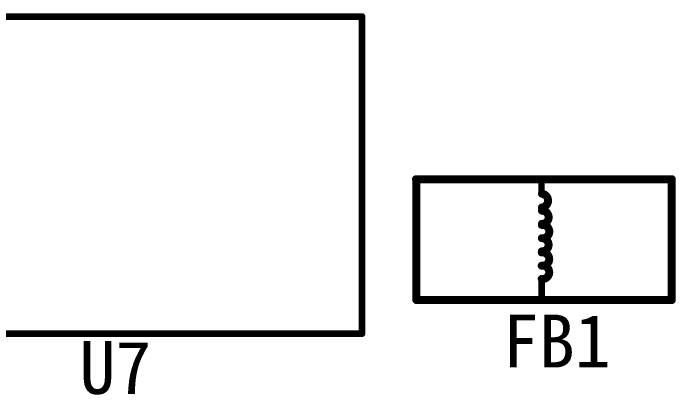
# Model space of a CAD drawing. Extents: x 761 to 1259, y 401 to 597.
# Drawn here: x 874.96 to 887.48, y 464.54 to 471.76 of the extents above; entities that cross this region are included whole.
import ezdxf

# ---------------------------------------------------------------- set-up
doc = ezdxf.new("R2010")
doc.units = 0
doc.header["$MEASUREMENT"] = 0
doc.layers.get('0').update_dxf_attribs({"linetype": 'CONTINUOUS'})
doc.layers.add('BOTTOMOVERLAY', color=7, linetype='CONTINUOUS')
doc.styles.get("Standard").update_dxf_attribs({"font": ''})
doc.styles.get('Standard').set_extended_font_data('SimSun')

# ---------------------------------------------------------------- blocks, each defined once
blk = doc.blocks.new('DCDC_5V_1W_B_42')
at = {"layer": 'BOTTOMOVERLAY', "const_width": 0.127}
for points in [[(-5.93, -4.75), (-5.93, 1.25)], [(-5.93, 1.25), (5.75, 1.25)], [(5.75, -4.75), (5.75, 1.25)], [(-5.93, -4.75), (5.75, -4.75)]]:
    blk.add_lwpolyline(points, dxfattribs=at)
at = {"layer": 'BOTTOMOVERLAY', "const_width": 0.0635}
for points in [[(-5.962, 1.25, 1), (-5.898, 1.25, 1)], [(-5.962, 1.25, 1), (-5.898, 1.25, 1)], [(5.718, 1.25, 1), (5.782, 1.25, 1)], [(5.718, 1.25, 1), (5.782, 1.25, 1)], [(-5.962, -4.75, 1), (-5.898, -4.75, 1)], [(-5.962, -4.75, 1), (-5.898, -4.75, 1)], [(5.718, -4.75, 1), (5.782, -4.75, 1)], [(5.718, -4.75, 1), (5.782, -4.75, 1)]]:
    blk.add_lwpolyline(points, format="xyb", close=True, dxfattribs=at)
blk = doc.blocks.new('0805L_B_213')
at = {"layer": 'BOTTOMOVERLAY'}
for points, const_width in [([(2.413, 1.143), (-2.413, 1.143)], 0.15), ([(-2.413, 1.143), (-2.413, -1.143)], 0.15), ([(-0.045, 1.143), (-0.045, 0.744)], 0.12), ([(2.413, 1.143), (2.413, -1.143)], 0.15), ([(-0.051, -0.868), (-0.051, -1.143)], 0.12), ([(2.413, -1.143), (-2.42, -1.143)], 0.15)]:
    blk.add_lwpolyline(points, dxfattribs=dict(at, const_width=const_width))
for points, const_width in [([(-2.451, 1.143, 1), (-2.375, 1.143, 1)], 0.075), ([(-2.451, 1.143, 1), (-2.375, 1.143, 1)], 0.075), ([(-0.075, 1.143, 1), (-0.015, 1.143, 1)], 0.06), ([(2.375, 1.143, 1), (2.451, 1.143, 1)], 0.075), ([(2.375, 1.143, 1), (2.451, 1.143, 1)], 0.075), ([(-0.082, 0.744, 1), (-0.007, 0.744, 1)], 0.075), ([(-0.075, 0.744, 1), (-0.015, 0.744, 1)], 0.06), ([(-0.082, 0.494, 1), (-0.007, 0.494, 1)], 0.075), ([(-0.082, 0.494, 1), (-0.007, 0.494, 1)], 0.075), ([(-0.081, 0.244, 1), (-0.006, 0.244, 1)], 0.075), ([(-0.08, 0.223, 1), (-0.005, 0.223, 1)], 0.075), ([(-0.08, -0.027, 1), (-0.005, -0.027, 1)], 0.075), ([(-0.08, -0.027, 1), (-0.005, -0.027, 1)], 0.075), ([(-0.08, -0.277, 1), (-0.005, -0.277, 1)], 0.075), ([(-0.078, -0.298, 1), (-0.003, -0.298, 1)], 0.075), ([(-0.078, -0.548, 1), (-0.003, -0.548, 1)], 0.075), ([(-0.078, -0.608, 1), (-0.003, -0.608, 1)], 0.075), ([(-0.078, -0.868, 1), (-0.003, -0.868, 1)], 0.075), ([(-0.081, -0.868, 1), (-0.021, -0.868, 1)], 0.06), ([(-2.458, -1.143, 1), (-2.382, -1.143, 1)], 0.075), ([(-2.451, -1.143, 1), (-2.375, -1.143, 1)], 0.075), ([(-0.081, -1.143, 1), (-0.021, -1.143, 1)], 0.06), ([(2.375, -1.143, 1), (2.451, -1.143, 1)], 0.075), ([(2.375, -1.143, 1), (2.451, -1.143, 1)], 0.075)]:
    blk.add_lwpolyline(points, format="xyb", close=True, dxfattribs=dict(at, const_width=const_width))
at = {"layer": 'BOTTOMOVERLAY', "const_width": 0.15}
for points in [[(-0.044, 0.744, -1.13328), (-0.044, 0.494)], [(-0.044, 0.494, -1.13328), (-0.044, 0.244)], [(-0.042, 0.223, -1.026529), (-0.042, -0.027)], [(-0.042, -0.027, -1.13328), (-0.042, -0.277)], [(-0.041, -0.298, -1.026529), (-0.041, -0.548)], [(-0.041, -0.608, -0.895675), (-0.041, -0.868)]]:
    blk.add_lwpolyline(points, format="xyb", dxfattribs=at)

msp = doc.modelspace()

# ---------------------------------------------------------------- block references
at = {"xscale": -1}
msp.add_blockref('DCDC_5V_1W_B_42', (875.619, 470.45), dxfattribs=at)
at = {"xscale": -1, "rotation": 180}
msp.add_blockref('0805L_B_213', (884.989, 467.48), dxfattribs=at)

# ---------------------------------------------------------------- texts
at = {"layer": 'BOTTOMOVERLAY'}
for s, p in [('FB1', (884.209, 465.06)), ('U7', (876.209, 464.56))]:
    msp.add_text(s, height=1, dxfattribs=at).set_placement(p)

doc.saveas('drawing.dxf')
